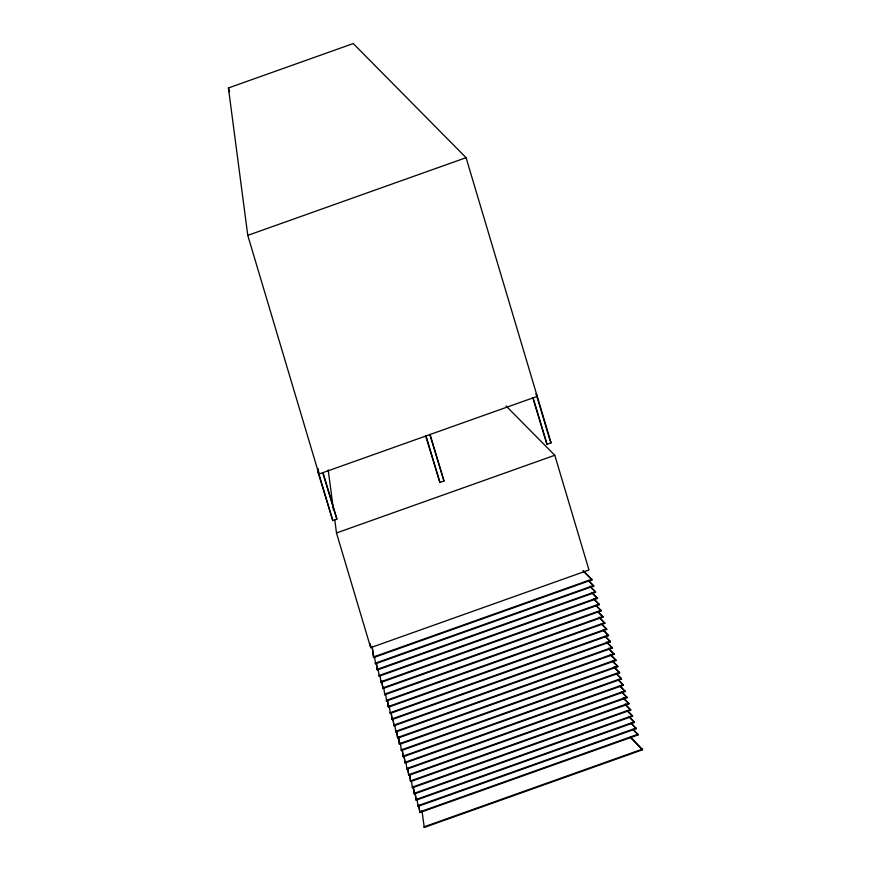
<?xml version="1.0" encoding="UTF-8"?>
<svg xmlns="http://www.w3.org/2000/svg" width="871" height="871" viewBox="0 0 871 871"><rect width="100%" height="100%" fill="white"/><g stroke="black" fill="none" stroke-linecap="round" stroke-linejoin="round"><path stroke-width="1.31" d="M323.021 472.615L336.881 519.105L332.787 520.564L247.778 235.377L228.42 87.971L353.245 43.55L466.072 157.684L551.093 442.871L547.01 444.33L532.758 397.742M247.778 235.377L466.072 157.684M332.787 520.564L317.773 471.385L318.928 474.064L537.233 396.37L536.079 393.703L549.557 438.908M425.658 435.859L439.899 482.447L443.981 480.988L430.122 434.498M336.489 532.965L554.794 455.272L588.981 569.972L370.676 647.654L336.489 532.965L334.725 519.562M373.452 656.963L591.757 579.269L591.942 579.89L373.637 657.583L372.124 646.848M593.597 585.464L375.303 663.158L375.488 663.778L593.782 586.085L589.09 580.903M377.143 669.353L595.448 591.67L595.633 592.291L377.328 669.973L376.316 663.038M597.299 597.865L378.994 675.558L379.179 676.179L597.484 598.486L591.888 592.389M599.15 604.071L380.845 681.753L381.03 682.374L599.335 604.681L593.728 598.584M382.696 687.959L600.99 610.266L601.175 610.887L382.881 688.58L381.868 681.645M602.841 616.461L384.536 694.154L384.721 694.775L603.026 617.082L598.333 611.899M604.692 622.667L386.386 700.36L386.572 700.981L604.877 623.288L599.281 617.191M388.237 706.555L606.543 628.862L606.728 629.483L388.422 707.176L387.41 700.24M608.383 635.068L390.088 712.75L390.273 713.371L608.568 635.688L603.875 630.495M391.928 718.956L610.233 641.263L610.419 641.883L392.113 719.577L391.101 712.641M393.779 725.151L612.084 647.469L612.269 648.078L393.964 725.772L392.952 718.836M613.935 653.664L395.63 731.357L395.815 731.978L614.12 654.284L608.513 648.187M397.481 737.552L615.786 659.859L615.96 660.479L397.666 738.173L396.653 731.237M399.321 743.758L617.626 666.065L617.811 666.685L399.506 744.378L398.493 737.432M619.477 672.26L401.172 749.953L401.357 750.573L619.662 672.88L614.066 666.783M403.023 756.159L621.328 678.465L621.513 679.086L403.208 756.768L402.195 749.833M404.873 762.354L623.179 684.66L623.364 685.281L405.059 762.974L404.046 756.039M625.019 690.866L406.724 768.549L406.899 769.169L625.204 691.487L620.511 686.294M408.564 774.755L626.87 697.061L627.055 697.682L408.749 775.375L407.737 768.44M410.415 780.949L628.72 703.256L628.906 703.877L410.6 781.57L409.588 774.635M630.571 709.462L412.266 787.155L412.451 787.776L630.756 710.083L625.149 703.986M414.117 793.35L632.411 715.657L632.596 716.278L414.302 793.971L413.279 787.036M415.957 799.556L634.262 721.863L634.447 722.484L416.142 800.166L415.129 793.231M636.113 728.058L417.808 805.751L417.993 806.372L636.298 728.679L631.595 723.496M419.659 811.946L637.964 734.264L638.149 734.884L419.844 812.567L418.831 805.631M642.395 749.136L424.09 826.829L424.275 827.45L642.58 749.757L630.92 737.53M506.029 405.94L554.794 455.272M583.635 571.049L591.757 579.269M582.917 570.755L591.942 579.89M588.371 580.609L593.782 586.085M590.037 586.183L595.448 591.67M590.222 586.804L595.633 592.291M592.062 593.009L597.484 598.486M593.913 599.204L599.335 604.681M596.483 605.704L600.99 610.266M595.764 605.41L601.175 610.887M597.615 611.605L603.026 617.082M599.466 617.811L604.877 623.288M602.024 624.3L606.543 628.862M601.306 624.006L606.728 629.483M603.157 630.201L608.568 635.688M605.726 636.701L610.233 641.263M605.007 636.407L610.419 641.883M606.673 641.981L612.084 647.469M606.858 642.602L612.269 648.078M608.698 648.808L614.12 654.284M610.364 654.382L615.786 659.859M610.549 655.003L615.96 660.479M613.119 661.503L617.626 666.065M612.4 661.209L617.811 666.685M614.251 667.404L619.662 672.88M616.81 673.893L621.328 678.465M616.091 673.599L621.513 679.086M618.66 680.099L623.179 684.66M617.942 679.805L623.364 685.281M619.793 686L625.204 691.487M621.458 691.585L626.87 697.061M621.644 692.205L627.055 697.682M623.298 697.78L628.72 703.256M623.484 698.4L628.906 703.877M625.334 704.606L630.756 710.083M627.904 711.095L632.411 715.657M627.185 710.801L632.596 716.278M628.851 716.387L634.262 721.863M629.036 716.996L634.447 722.484M630.876 723.202L636.298 728.679M633.446 729.691L637.964 734.264M632.727 729.397L638.149 734.884M630.147 737.182L642.58 749.757M549.939 440.193L551.093 442.871M443.981 480.988L429.741 434.4M336.881 519.105L322.64 472.518M533.139 397.829L547.01 444.33M426.039 435.946L439.899 482.447M228.42 87.971L229.585 91.869M421.978 810.749L424.275 827.45M418.842 804.989L419.844 812.567M417.002 798.794L417.993 806.372M415.151 792.588L416.142 800.166M413.3 786.393L414.302 793.971M411.439 780.83L412.451 787.776M409.773 775.255L410.6 781.57M407.922 769.06L408.749 775.375M405.908 761.592L406.899 769.169M404.057 755.397L405.059 762.974M402.217 749.191L403.208 756.768M400.366 742.996L401.357 750.573M398.515 736.79L399.506 744.378M396.664 730.595L397.666 738.173M394.803 725.042L395.815 731.978M393.137 719.457L393.964 725.772M391.286 713.262L392.113 719.577M389.272 705.793L390.273 713.371M387.432 699.598L388.422 707.176M385.581 693.392L386.572 700.981M383.73 687.197L384.721 694.775M381.879 680.991L382.881 688.58M380.017 675.439L381.03 682.374M378.166 669.244L379.179 676.179M376.501 663.658L377.328 669.973M374.486 656.201L375.488 663.778M372.146 646.206L373.637 657.583M370.153 643.636L370.676 647.654M328.215 469.981L333.495 510.188M318.22 468.707L318.928 474.064"/></g></svg>
